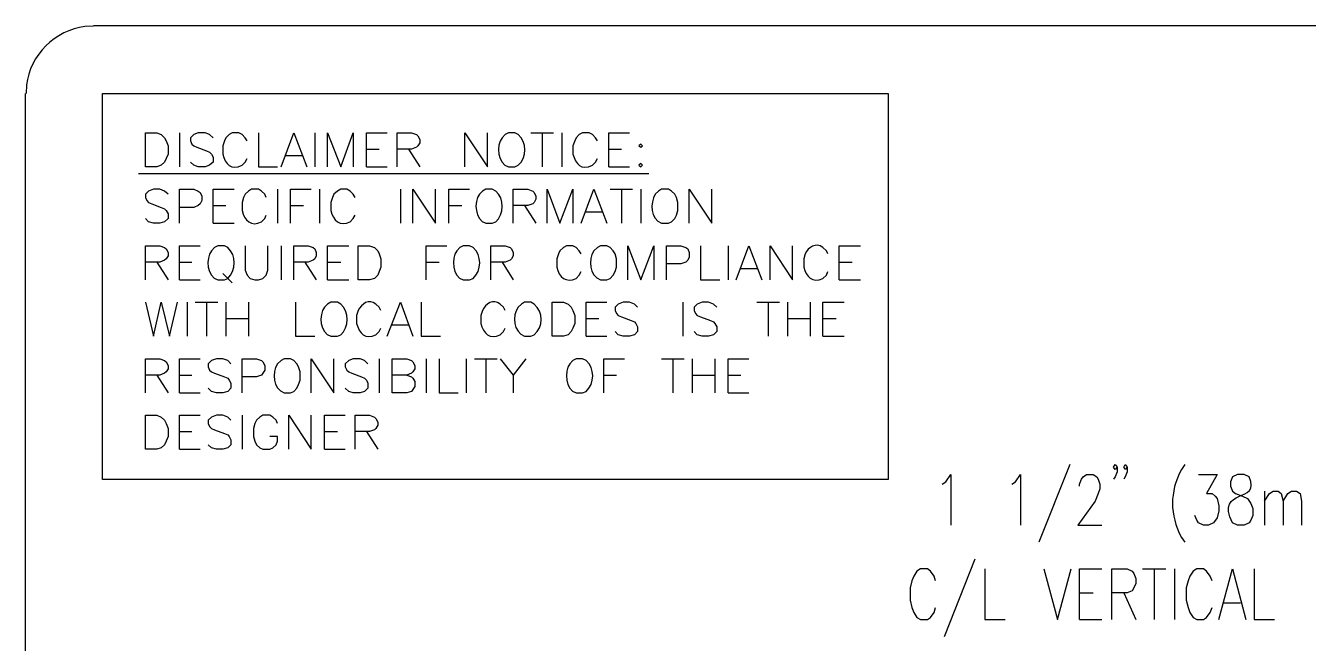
# Model space of a CAD drawing. Header units: millimetres. Extents: x 14 to 201, y 16 to 268.
# Drawn here: x 13.8 to 73.9, y 238.8 to 267.7 of the extents above; entities that cross this region are included whole.
import ezdxf

# ---------------------------------------------------------------- set-up
doc = ezdxf.new("R2010")
doc.units = ezdxf.units.MM
doc.layers.get('0').update_dxf_attribs({"linetype": 'CONTINUOUS'})

msp = doc.modelspace()

# ---------------------------------------------------------------- linework, layer by layer
at = {"color": 0}
for p, q in [((17.0174, 267.695), (16.6164, 267.674)), ((17.0174, 267.716), (198.121, 267.716)), ((13.8851, 264.943), (13.8644, 264.541)), ((13.8424, 55.4136), (13.8424, 264.541)), ((17.4418, 264.541), (54.2286, 264.541)), ((17.4418, 246.465), (17.4418, 264.541)), ((54.2286, 264.541), (54.2286, 246.465)), ((19.4524, 261.112), (19.4524, 262.699)), ((19.4524, 262.699), (19.9815, 262.699)), ((19.9815, 262.699), (20.1924, 262.616)), ((20.1924, 262.616), (20.3412, 262.467)), ((21.0399, 262.699), (21.0399, 261.112)), ((21.7165, 262.616), (21.569, 262.467)), ((21.9287, 262.699), (21.7165, 262.616)), ((22.2457, 262.699), (21.9287, 262.699)), ((22.4579, 262.616), (22.2457, 262.699)), ((22.6274, 262.467), (22.4579, 262.616)), ((23.3674, 262.616), (23.2199, 262.467)), ((23.5162, 262.699), (23.3674, 262.616)), ((23.8332, 262.699), (23.5162, 262.699)), ((23.982, 262.616), (23.8332, 262.699)), ((24.1294, 262.467), (23.982, 262.616)), ((24.744, 262.699), (24.744, 261.112)), ((25.8024, 261.112), (26.3949, 262.699)), ((26.3949, 262.699), (27.0082, 261.112)), ((27.3899, 262.699), (27.3899, 261.112)), ((27.9824, 261.112), (27.9824, 262.699)), ((27.9824, 262.699), (28.5957, 261.112)), ((28.5957, 261.112), (29.1882, 262.699)), ((29.1882, 262.699), (29.1882, 261.112)), ((29.8028, 261.112), (29.8028, 262.699)), ((29.8028, 262.699), (30.7757, 262.699)), ((31.2415, 261.112), (31.2415, 262.699)), ((31.2415, 262.699), (31.9195, 262.699)), ((31.9195, 262.699), (32.1524, 262.616)), ((32.1524, 262.616), (32.2158, 262.551)), ((32.2158, 262.551), (32.2998, 262.383)), ((34.4165, 261.112), (34.4165, 262.699)), ((34.4165, 262.699), (35.475, 261.112)), ((35.475, 261.112), (35.475, 262.699)), ((36.3001, 262.616), (36.1527, 262.467)), ((36.449, 262.699), (36.3001, 262.616)), ((36.7453, 262.699), (36.449, 262.699)), ((36.915, 262.616), (36.7453, 262.699)), ((37.5073, 262.699), (38.5657, 262.699)), ((38.0365, 262.699), (38.0365, 261.112)), ((38.946, 262.699), (38.946, 261.112)), ((39.7715, 262.616), (39.624, 262.467)), ((39.9203, 262.699), (39.7715, 262.616)), ((40.2375, 262.699), (39.9203, 262.699)), ((40.386, 262.616), (40.2375, 262.699)), ((40.5335, 262.467), (40.386, 262.616)), ((41.1484, 261.112), (41.1484, 262.699)), ((41.1484, 262.699), (42.121, 262.699)), ((20.3412, 262.467), (20.4253, 262.318)), ((20.4253, 262.318), (20.5107, 262.086)), ((20.5107, 262.086), (20.5107, 261.705)), ((21.569, 262.467), (21.569, 262.318)), ((21.569, 262.318), (21.6324, 262.17)), ((21.6324, 262.17), (21.7165, 262.086)), ((21.7165, 262.086), (21.8653, 262.021)), ((21.8653, 262.021), (22.3091, 261.854)), ((23.1565, 262.318), (23.0711, 262.086)), ((23.0711, 262.086), (23.0711, 261.705)), ((23.2199, 262.467), (23.1565, 262.318)), ((24.2149, 262.318), (24.1294, 262.467)), ((29.8028, 261.938), (30.3954, 261.938)), ((31.9195, 261.938), (31.2415, 261.938)), ((31.7707, 261.938), (32.2998, 261.112)), ((32.1524, 262.021), (31.9195, 261.938)), ((32.2158, 262.086), (32.1524, 262.021)), ((32.2998, 262.234), (32.2158, 262.086)), ((32.2998, 262.383), (32.2998, 262.234)), ((39.5609, 262.318), (39.4751, 262.086)), ((39.4751, 262.086), (39.4751, 261.705)), ((39.624, 262.467), (39.5609, 262.318)), ((40.6192, 262.318), (40.5335, 262.467)), ((41.1484, 261.938), (41.7407, 261.938)), ((42.6501, 262.17), (42.5662, 262.086)), ((42.5662, 262.086), (42.6501, 262.021)), ((42.7359, 262.086), (42.6501, 262.17)), ((42.6501, 262.021), (42.7359, 262.086)), ((20.3412, 261.324), (20.1924, 261.176)), ((20.4253, 261.492), (20.3412, 261.324)), ((20.5107, 261.705), (20.4253, 261.492)), ((21.7165, 261.176), (21.569, 261.324)), ((22.3091, 261.854), (22.4579, 261.789)), ((22.4579, 261.789), (22.5419, 261.705)), ((22.6274, 261.324), (22.4579, 261.176)), ((22.5419, 261.705), (22.6274, 261.557)), ((22.6274, 261.557), (22.6274, 261.324)), ((23.982, 261.176), (24.1294, 261.324)), ((24.1294, 261.324), (24.2149, 261.492)), ((26.0132, 261.641), (26.7753, 261.641)), ((40.386, 261.176), (40.5335, 261.324)), ((40.5335, 261.324), (40.6192, 261.492)), ((19.1341, 260.795), (43.0318, 260.795)), ((19.9815, 261.112), (19.4524, 261.112)), ((20.1924, 261.176), (19.9815, 261.112)), ((21.9287, 261.112), (21.7165, 261.176)), ((22.2457, 261.112), (21.9287, 261.112)), ((22.4579, 261.176), (22.2457, 261.112)), ((24.744, 261.112), (25.6329, 261.112)), ((29.8028, 261.112), (30.7757, 261.112)), ((36.449, 261.112), (36.7453, 261.112)), ((36.7453, 261.112), (36.915, 261.176)), ((41.1484, 261.112), (42.121, 261.112)), ((42.6501, 261.259), (42.5662, 261.176)), ((42.5662, 261.176), (42.6501, 261.112)), ((42.7359, 261.176), (42.6501, 261.259)), ((42.6501, 261.112), (42.7359, 261.176)), ((19.5998, 259.97), (19.4524, 259.821)), ((19.4524, 259.821), (19.4524, 259.672)), ((19.4524, 259.672), (19.5158, 259.524)), ((19.5158, 259.524), (19.5998, 259.441)), ((19.8327, 260.054), (19.5998, 259.97)), ((20.129, 260.054), (19.8327, 260.054)), ((20.3412, 259.97), (20.129, 260.054)), ((20.5107, 259.821), (20.3412, 259.97)), ((21.0399, 258.466), (21.0399, 260.054)), ((21.0399, 260.054), (21.7165, 260.054)), ((21.7165, 260.054), (21.9287, 259.97)), ((21.9287, 259.97), (22.0128, 259.905)), ((22.0128, 259.905), (22.0982, 259.737)), ((22.0982, 259.524), (22.0128, 259.376)), ((22.0982, 259.737), (22.0982, 259.524)), ((22.6274, 258.466), (22.6274, 260.054)), ((22.6274, 260.054), (23.6003, 260.054)), ((24.0454, 259.672), (23.982, 259.441)), ((24.1294, 259.821), (24.0454, 259.672)), ((24.2783, 259.97), (24.1294, 259.821)), ((24.4257, 260.054), (24.2783, 259.97)), ((24.744, 260.054), (24.4257, 260.054)), ((24.8915, 259.97), (24.744, 260.054)), ((25.0403, 259.821), (24.8915, 259.97)), ((25.1037, 259.672), (25.0403, 259.821)), ((25.6329, 260.054), (25.6329, 258.466)), ((26.2461, 258.466), (26.2461, 260.054)), ((26.2461, 260.054), (27.2204, 260.054)), ((27.6007, 260.054), (27.6007, 258.466)), ((28.2153, 259.672), (28.1299, 259.441)), ((28.2787, 259.821), (28.2153, 259.672)), ((28.4482, 259.97), (28.2787, 259.821)), ((28.5957, 260.054), (28.4482, 259.97)), ((28.8919, 260.054), (28.5957, 260.054)), ((29.0408, 259.97), (28.8919, 260.054)), ((29.1882, 259.821), (29.0408, 259.97)), ((29.2737, 259.672), (29.1882, 259.821)), ((31.3903, 260.054), (31.3903, 258.466)), ((31.9829, 258.466), (31.9829, 260.054)), ((31.9829, 260.054), (33.0412, 258.466)), ((33.0412, 258.466), (33.0412, 260.054)), ((33.6544, 258.466), (33.6544, 260.054)), ((33.6544, 260.054), (34.6287, 260.054)), ((35.2419, 259.97), (35.0945, 259.821)), ((35.3907, 260.054), (35.2419, 259.97)), ((35.687, 260.054), (35.3907, 260.054)), ((35.8567, 259.97), (35.687, 260.054)), ((36.6818, 258.466), (36.6818, 260.054)), ((36.6818, 260.054), (37.3585, 260.054)), ((37.3585, 260.054), (37.5916, 259.97)), ((37.5916, 259.97), (37.6548, 259.905)), ((37.6548, 259.905), (37.7402, 259.737)), ((37.7402, 259.588), (37.6548, 259.441)), ((37.7402, 259.737), (37.7402, 259.588)), ((38.2693, 258.466), (38.2693, 260.054)), ((38.2693, 260.054), (38.862, 258.466)), ((38.862, 258.466), (39.4751, 260.054)), ((39.4751, 260.054), (39.4751, 258.466)), ((39.8568, 258.466), (40.4495, 260.054)), ((40.4495, 260.054), (41.0626, 258.466)), ((41.2115, 260.054), (42.2698, 260.054)), ((41.7407, 260.054), (41.7407, 258.466)), ((42.6501, 260.054), (42.6501, 258.466)), ((43.4756, 259.97), (43.3282, 259.821)), ((43.6245, 260.054), (43.4756, 259.97)), ((43.9416, 260.054), (43.6245, 260.054)), ((44.0902, 259.97), (43.9416, 260.054)), ((44.2376, 259.821), (44.0902, 259.97)), ((44.3234, 259.672), (44.2376, 259.821)), ((44.3865, 259.441), (44.3234, 259.672)), ((44.9157, 258.466), (44.9157, 260.054)), ((44.9157, 260.054), (45.974, 258.466)), ((45.974, 258.466), (45.974, 260.054)), ((19.5998, 259.441), (19.7487, 259.376)), ((19.7487, 259.376), (20.1924, 259.208)), ((20.1924, 259.208), (20.3412, 259.143)), ((20.3412, 259.143), (20.4253, 259.059)), ((20.4253, 259.059), (20.5107, 258.911)), ((20.5107, 258.911), (20.5107, 258.679)), ((21.7165, 259.208), (21.0399, 259.208)), ((21.9287, 259.292), (21.7165, 259.208)), ((22.0128, 259.376), (21.9287, 259.292)), ((22.6274, 259.292), (23.2199, 259.292)), ((23.982, 259.441), (23.982, 259.059)), ((26.2461, 259.292), (26.8607, 259.292)), ((28.1299, 259.441), (28.1299, 259.059)), ((33.6544, 259.292), (34.269, 259.292)), ((37.3585, 259.292), (36.6818, 259.292)), ((37.211, 259.292), (37.7402, 258.466)), ((37.5916, 259.376), (37.3585, 259.292)), ((37.6548, 259.441), (37.5916, 259.376)), ((40.09, 258.995), (40.8298, 258.995)), ((44.3234, 258.846), (44.3865, 259.059)), ((44.3865, 259.059), (44.3865, 259.441)), ((19.5998, 258.53), (19.4524, 258.679)), ((19.8327, 258.466), (19.5998, 258.53)), ((20.129, 258.466), (19.8327, 258.466)), ((20.3412, 258.53), (20.129, 258.466)), ((20.5107, 258.679), (20.3412, 258.53)), ((22.6274, 258.466), (23.6003, 258.466)), ((24.8915, 258.53), (25.0403, 258.679)), ((25.0403, 258.679), (25.1037, 258.846)), ((29.0408, 258.53), (29.1882, 258.679)), ((29.1882, 258.679), (29.2737, 258.846)), ((35.3907, 258.466), (35.687, 258.466)), ((35.687, 258.466), (35.8567, 258.53)), ((43.6245, 258.466), (43.9416, 258.466)), ((43.9416, 258.466), (44.0902, 258.53)), ((44.0902, 258.53), (44.2376, 258.679)), ((44.2376, 258.679), (44.3234, 258.846)), ((19.4524, 255.82), (19.4524, 257.408)), ((19.4524, 257.408), (20.129, 257.408)), ((20.129, 257.408), (20.3412, 257.324)), ((20.3412, 257.324), (20.4253, 257.259)), ((20.4253, 257.259), (20.5107, 257.091)), ((21.0399, 255.82), (21.0399, 257.408)), ((21.0399, 257.408), (22.0128, 257.408)), ((22.6908, 257.324), (22.5419, 257.175)), ((22.8382, 257.408), (22.6908, 257.324)), ((23.1565, 257.408), (22.8382, 257.408)), ((23.304, 257.324), (23.1565, 257.408)), ((24.1294, 257.408), (24.1294, 256.266)), ((25.1878, 256.266), (25.1878, 257.408)), ((25.8024, 257.408), (25.8024, 255.82)), ((26.3949, 255.82), (26.3949, 257.408)), ((26.3949, 257.408), (27.0716, 257.408)), ((27.0716, 257.408), (27.3044, 257.324)), ((27.3044, 257.324), (27.3899, 257.259)), ((27.3899, 257.259), (27.4533, 257.091)), ((27.9824, 255.82), (27.9824, 257.408)), ((27.9824, 257.408), (28.9774, 257.408)), ((29.4211, 255.82), (29.4211, 257.408)), ((29.4211, 257.408), (29.9503, 257.408)), ((29.9503, 257.408), (30.1832, 257.324)), ((30.1832, 257.324), (30.332, 257.175)), ((30.332, 257.175), (30.3954, 257.026)), ((32.5961, 255.82), (32.5961, 257.408)), ((32.5961, 257.408), (33.5704, 257.408)), ((34.1836, 257.324), (34.0362, 257.175)), ((34.3324, 257.408), (34.1836, 257.324)), ((34.6287, 257.408), (34.3324, 257.408)), ((34.7982, 257.324), (34.6287, 257.408)), ((35.6235, 255.82), (35.6235, 257.408)), ((35.6235, 257.408), (36.3001, 257.408)), ((36.3001, 257.408), (36.5333, 257.324)), ((36.5333, 257.324), (36.5965, 257.259)), ((36.5965, 257.259), (36.6818, 257.091)), ((38.862, 257.175), (38.7985, 257.026)), ((39.0317, 257.324), (38.862, 257.175)), ((39.1791, 257.408), (39.0317, 257.324)), ((39.4751, 257.408), (39.1791, 257.408)), ((39.624, 257.324), (39.4751, 257.408)), ((39.7715, 257.175), (39.624, 257.324)), ((39.8568, 257.026), (39.7715, 257.175)), ((40.6192, 257.324), (40.4495, 257.175)), ((40.7666, 257.408), (40.6192, 257.324)), ((41.0626, 257.408), (40.7666, 257.408)), ((41.2115, 257.324), (41.0626, 257.408)), ((41.359, 257.175), (41.2115, 257.324)), ((41.4443, 257.026), (41.359, 257.175)), ((42.037, 255.82), (42.037, 257.408)), ((42.037, 257.408), (42.6501, 255.82)), ((42.6501, 255.82), (43.265, 257.408)), ((43.265, 257.408), (43.265, 255.82)), ((43.8573, 255.82), (43.8573, 257.408)), ((43.8573, 257.408), (44.534, 257.408)), ((44.534, 257.408), (44.7668, 257.324)), ((44.7668, 257.324), (44.8525, 257.259)), ((44.8525, 257.259), (44.9157, 257.091)), ((45.4448, 257.408), (45.4448, 255.82)), ((46.736, 257.408), (46.736, 255.82)), ((47.1166, 255.82), (47.709, 257.408)), ((47.709, 257.408), (48.3235, 255.82)), ((48.7041, 255.82), (48.7041, 257.408)), ((48.7041, 257.408), (49.7625, 255.82)), ((49.7625, 255.82), (49.7625, 257.408)), ((51.35, 257.175), (51.1803, 257.324)), ((51.4131, 257.026), (51.35, 257.175)), ((51.9423, 255.82), (51.9423, 257.408)), ((51.9423, 257.408), (52.9375, 257.408)), ((20.129, 256.646), (19.4524, 256.646)), ((19.9815, 256.646), (20.5107, 255.82)), ((20.3412, 256.73), (20.129, 256.646)), ((20.4253, 256.795), (20.3412, 256.73)), ((20.5107, 256.942), (20.4253, 256.795)), ((20.5107, 257.091), (20.5107, 256.942)), ((21.0399, 256.646), (21.6324, 256.646)), ((27.0716, 256.646), (26.3949, 256.646)), ((26.9241, 256.646), (27.4533, 255.82)), ((27.3044, 256.73), (27.0716, 256.646)), ((27.3899, 256.795), (27.3044, 256.73)), ((27.4533, 256.942), (27.3899, 256.795)), ((27.4533, 257.091), (27.4533, 256.942)), ((27.9824, 256.646), (28.5957, 256.646)), ((30.3954, 257.026), (30.4794, 256.795)), ((30.4794, 256.795), (30.4794, 256.413)), ((32.5961, 256.646), (33.2107, 256.646)), ((36.3001, 256.646), (35.6235, 256.646)), ((36.1527, 256.646), (36.6818, 255.82)), ((36.5333, 256.73), (36.3001, 256.646)), ((36.5965, 256.795), (36.5333, 256.73)), ((36.6818, 256.942), (36.5965, 256.795)), ((36.6818, 257.091), (36.6818, 256.942)), ((38.7985, 257.026), (38.7131, 256.795)), ((38.7131, 256.795), (38.7131, 256.413)), ((41.5078, 256.795), (41.4443, 257.026)), ((41.5078, 256.413), (41.5078, 256.795)), ((44.534, 256.562), (43.8573, 256.562)), ((44.7668, 256.646), (44.534, 256.562)), ((44.8525, 256.73), (44.7668, 256.646)), ((44.9157, 256.879), (44.8525, 256.73)), ((44.9157, 257.091), (44.9157, 256.879)), ((50.3548, 257.026), (50.2916, 256.795)), ((50.2916, 256.795), (50.2916, 256.413)), ((51.9423, 256.646), (52.5568, 256.646)), ((23.0711, 256.117), (23.5162, 255.671)), ((24.1294, 256.266), (24.2149, 256.033)), ((24.2149, 256.033), (24.3623, 255.884)), ((24.9549, 255.884), (25.1037, 256.033)), ((25.1037, 256.033), (25.1878, 256.266)), ((30.332, 256.033), (30.1832, 255.884)), ((30.3954, 256.201), (30.332, 256.033)), ((30.4794, 256.413), (30.3954, 256.201)), ((39.624, 255.884), (39.7715, 256.033)), ((39.7715, 256.033), (39.8568, 256.201)), ((41.2115, 255.884), (41.359, 256.033)), ((41.359, 256.033), (41.4443, 256.201)), ((41.4443, 256.201), (41.5078, 256.413)), ((47.3287, 256.349), (48.0907, 256.349)), ((51.1803, 255.884), (51.35, 256.033)), ((51.35, 256.033), (51.4131, 256.201)), ((21.0399, 255.82), (22.0128, 255.82)), ((22.8382, 255.82), (23.1565, 255.82)), ((23.1565, 255.82), (23.304, 255.884)), ((24.3623, 255.884), (24.5746, 255.82)), ((24.5746, 255.82), (24.744, 255.82)), ((24.744, 255.82), (24.9549, 255.884)), ((27.9824, 255.82), (28.9774, 255.82)), ((29.9503, 255.82), (29.4211, 255.82)), ((30.1832, 255.884), (29.9503, 255.82)), ((34.3324, 255.82), (34.6287, 255.82)), ((34.6287, 255.82), (34.7982, 255.884)), ((40.7666, 255.82), (41.0626, 255.82)), ((41.0626, 255.82), (41.2115, 255.884)), ((45.4448, 255.82), (46.3543, 255.82)), ((51.9423, 255.82), (52.9375, 255.82)), ((19.4524, 254.762), (19.8327, 253.174)), ((19.8327, 253.174), (20.1924, 254.762)), ((20.1924, 254.762), (20.5741, 253.174)), ((20.5741, 253.174), (20.9544, 254.762)), ((21.3996, 254.762), (21.3996, 253.174)), ((21.7799, 254.762), (22.8382, 254.762)), ((22.3091, 254.762), (22.3091, 253.174)), ((23.2199, 254.762), (23.2199, 253.174)), ((24.2783, 254.762), (24.2783, 253.174)), ((26.479, 254.762), (26.479, 253.174)), ((28.1299, 254.762), (27.9824, 254.678)), ((28.4482, 254.762), (28.1299, 254.762)), ((28.5957, 254.678), (28.4482, 254.762)), ((30.7757, 253.174), (31.3903, 254.762)), ((31.3903, 254.762), (31.9829, 253.174)), ((32.3632, 254.762), (32.3632, 253.174)), ((37.211, 254.762), (37.0625, 254.678)), ((37.5073, 254.762), (37.211, 254.762)), ((37.6548, 254.678), (37.5073, 254.762)), ((38.5025, 253.174), (38.5025, 254.762)), ((38.5025, 254.762), (39.0317, 254.762)), ((39.0317, 254.762), (39.2423, 254.678)), ((40.09, 253.174), (40.09, 254.762)), ((40.09, 254.762), (41.0626, 254.762)), ((41.825, 254.762), (41.5918, 254.678)), ((42.121, 254.762), (41.825, 254.762)), ((42.3541, 254.678), (42.121, 254.762)), ((44.6193, 254.762), (44.6193, 253.174)), ((45.5291, 254.762), (45.296, 254.678)), ((45.8251, 254.762), (45.5291, 254.762)), ((46.0583, 254.678), (45.8251, 254.762)), ((48.0907, 254.762), (49.149, 254.762)), ((48.6198, 254.762), (48.6198, 253.174)), ((49.5293, 254.762), (49.5293, 253.174)), ((50.5876, 254.762), (50.5876, 253.174)), ((51.1803, 253.174), (51.1803, 254.762)), ((51.1803, 254.762), (52.1751, 254.762)), ((27.9824, 254.678), (27.8336, 254.529)), ((29.4211, 254.38), (29.3371, 254.149)), ((29.3371, 254.149), (29.3371, 253.767)), ((30.3954, 254.529), (30.2466, 254.678)), ((30.4794, 254.38), (30.3954, 254.529)), ((35.2419, 254.38), (35.1579, 254.149)), ((35.1579, 254.149), (35.1579, 253.767)), ((36.2162, 254.529), (36.0673, 254.678)), ((36.3001, 254.38), (36.2162, 254.529)), ((37.0625, 254.678), (36.915, 254.529)), ((39.2423, 254.678), (39.3912, 254.529)), ((39.3912, 254.529), (39.4751, 254.38)), ((39.4751, 254.38), (39.5609, 254.149)), ((39.5609, 254.149), (39.5609, 253.767)), ((41.5918, 254.678), (41.4443, 254.529)), ((41.4443, 254.529), (41.4443, 254.38)), ((41.4443, 254.38), (41.5078, 254.233)), ((41.5078, 254.233), (41.5918, 254.149)), ((41.5918, 254.149), (41.7407, 254.084)), ((42.5027, 254.529), (42.3541, 254.678)), ((45.296, 254.678), (45.1485, 254.529)), ((45.1485, 254.529), (45.1485, 254.38)), ((45.1485, 254.38), (45.212, 254.233)), ((45.212, 254.233), (45.296, 254.149)), ((45.296, 254.149), (45.4448, 254.084)), ((46.2068, 254.529), (46.0583, 254.678)), ((23.2199, 254), (24.2783, 254)), ((30.3954, 253.387), (30.4794, 253.555)), ((31.0086, 253.704), (31.7707, 253.704)), ((36.2162, 253.387), (36.3001, 253.555)), ((39.4751, 253.555), (39.3912, 253.387)), ((39.5609, 253.767), (39.4751, 253.555)), ((40.09, 254), (40.6823, 254)), ((41.7407, 254.084), (42.2067, 253.916)), ((42.2067, 253.916), (42.3541, 253.851)), ((42.3541, 253.851), (42.4173, 253.767)), ((42.4173, 253.767), (42.5027, 253.62)), ((42.5027, 253.62), (42.5027, 253.387)), ((45.4448, 254.084), (45.9109, 253.916)), ((45.9109, 253.916), (46.0583, 253.851)), ((46.0583, 253.851), (46.1215, 253.767)), ((46.1215, 253.767), (46.2068, 253.62)), ((46.2068, 253.62), (46.2068, 253.387)), ((49.5293, 254), (50.5876, 254)), ((51.1803, 254), (51.7948, 254)), ((26.479, 253.174), (27.3899, 253.174)), ((28.1299, 253.174), (28.4482, 253.174)), ((28.4482, 253.174), (28.5957, 253.238)), ((30.2466, 253.238), (30.3954, 253.387)), ((32.3632, 253.174), (33.2741, 253.174)), ((36.0673, 253.238), (36.2162, 253.387)), ((37.211, 253.174), (37.5073, 253.174)), ((37.5073, 253.174), (37.6548, 253.238)), ((39.0317, 253.174), (38.5025, 253.174)), ((39.2423, 253.238), (39.0317, 253.174)), ((39.3912, 253.387), (39.2423, 253.238)), ((40.09, 253.174), (41.0626, 253.174)), ((41.5918, 253.238), (41.4443, 253.387)), ((41.825, 253.174), (41.5918, 253.238)), ((42.121, 253.174), (41.825, 253.174)), ((42.3541, 253.238), (42.121, 253.174)), ((42.5027, 253.387), (42.3541, 253.238)), ((45.296, 253.238), (45.1485, 253.387)), ((45.5291, 253.174), (45.296, 253.238)), ((45.8251, 253.174), (45.5291, 253.174)), ((46.0583, 253.238), (45.8251, 253.174)), ((46.2068, 253.387), (46.0583, 253.238)), ((51.1803, 253.174), (52.1751, 253.174)), ((19.4524, 250.529), (19.4524, 252.116)), ((19.4524, 252.116), (20.129, 252.116)), ((20.129, 252.116), (20.3412, 252.032)), ((20.3412, 252.032), (20.4253, 251.967)), ((20.4253, 251.967), (20.5107, 251.799)), ((20.5107, 251.799), (20.5107, 251.651)), ((21.0399, 250.529), (21.0399, 252.116)), ((21.0399, 252.116), (22.0128, 252.116)), ((22.5419, 252.032), (22.3945, 251.883)), ((22.3945, 251.883), (22.3945, 251.734)), ((22.3945, 251.734), (22.4579, 251.587)), ((22.7748, 252.116), (22.5419, 252.032)), ((23.0711, 252.116), (22.7748, 252.116)), ((23.304, 252.032), (23.0711, 252.116)), ((23.4528, 251.883), (23.304, 252.032)), ((23.982, 250.529), (23.982, 252.116)), ((23.982, 252.116), (24.6586, 252.116)), ((24.6586, 252.116), (24.8915, 252.032)), ((24.8915, 252.032), (24.9549, 251.967)), ((24.9549, 251.967), (25.0403, 251.799)), ((25.0403, 251.799), (25.0403, 251.587)), ((25.8024, 252.032), (25.6329, 251.883)), ((25.9498, 252.116), (25.8024, 252.032)), ((26.2461, 252.116), (25.9498, 252.116)), ((26.3949, 252.032), (26.2461, 252.116)), ((26.5424, 251.883), (26.3949, 252.032)), ((26.6278, 251.734), (26.5424, 251.883)), ((26.6912, 251.503), (26.6278, 251.734)), ((27.2204, 250.529), (27.2204, 252.116)), ((27.2204, 252.116), (28.2787, 250.529)), ((28.2787, 250.529), (28.2787, 252.116)), ((28.9774, 252.032), (28.8079, 251.883)), ((28.8079, 251.883), (28.8079, 251.734)), ((28.8079, 251.734), (28.8919, 251.587)), ((29.1882, 252.116), (28.9774, 252.032)), ((29.5065, 252.116), (29.1882, 252.116)), ((29.7174, 252.032), (29.5065, 252.116)), ((29.8662, 251.883), (29.7174, 252.032)), ((30.3954, 252.116), (30.3954, 250.529)), ((31.0086, 250.529), (31.0086, 252.116)), ((31.0086, 252.116), (31.6866, 252.116)), ((31.6866, 252.116), (31.9195, 252.032)), ((31.9195, 252.032), (31.9829, 251.967)), ((31.9829, 251.967), (32.0669, 251.799)), ((32.0669, 251.799), (32.0669, 251.651)), ((32.5961, 252.116), (32.5961, 250.529)), ((33.2107, 252.116), (33.2107, 250.529)), ((34.4799, 252.116), (34.4799, 250.529)), ((34.8616, 252.116), (35.9198, 252.116)), ((35.3907, 252.116), (35.3907, 250.529)), ((36.0673, 252.116), (36.6818, 251.354)), ((37.2745, 252.116), (36.6818, 251.354)), ((39.4751, 252.032), (39.3277, 251.883)), ((39.624, 252.116), (39.4751, 252.032)), ((39.9203, 252.116), (39.624, 252.116)), ((40.09, 252.032), (39.9203, 252.116)), ((40.9152, 250.529), (40.9152, 252.116)), ((40.9152, 252.116), (41.8881, 252.116)), ((43.6245, 252.116), (44.6828, 252.116)), ((44.1537, 252.116), (44.1537, 250.529)), ((45.0631, 252.116), (45.0631, 250.529)), ((46.1215, 252.116), (46.1215, 250.529)), ((46.736, 250.529), (46.736, 252.116)), ((46.736, 252.116), (47.709, 252.116)), ((20.129, 251.354), (19.4524, 251.354)), ((19.9815, 251.354), (20.5107, 250.529)), ((20.3412, 251.438), (20.129, 251.354)), ((20.4253, 251.503), (20.3412, 251.438)), ((20.5107, 251.651), (20.4253, 251.503)), ((21.0399, 251.354), (21.6324, 251.354)), ((22.4579, 251.587), (22.5419, 251.503)), ((22.5419, 251.503), (22.6908, 251.438)), ((22.6908, 251.438), (23.1565, 251.27)), ((23.1565, 251.27), (23.304, 251.205)), ((23.304, 251.205), (23.3674, 251.121)), ((23.3674, 251.121), (23.4528, 250.974)), ((24.6586, 251.27), (23.982, 251.27)), ((24.8915, 251.354), (24.6586, 251.27)), ((24.9549, 251.438), (24.8915, 251.354)), ((25.0403, 251.587), (24.9549, 251.438)), ((26.6278, 250.909), (26.6912, 251.121)), ((26.6912, 251.121), (26.6912, 251.503)), ((28.8919, 251.587), (28.9774, 251.503)), ((28.9774, 251.503), (29.1248, 251.438)), ((29.1248, 251.438), (29.5699, 251.27)), ((29.5699, 251.27), (29.7174, 251.205)), ((29.7174, 251.205), (29.8028, 251.121)), ((29.8028, 251.121), (29.8662, 250.974)), ((31.6866, 251.354), (31.0086, 251.354)), ((31.9195, 251.438), (31.6866, 251.354)), ((31.6866, 251.354), (31.9195, 251.27)), ((31.9829, 251.503), (31.9195, 251.438)), ((31.9195, 251.27), (31.9829, 251.205)), ((32.0669, 251.651), (31.9829, 251.503)), ((31.9829, 251.205), (32.0669, 251.058)), ((36.6818, 251.354), (36.6818, 250.529)), ((40.9152, 251.354), (41.5078, 251.354)), ((45.0631, 251.354), (46.1215, 251.354)), ((46.736, 251.354), (47.3287, 251.354)), ((21.0399, 250.529), (22.0128, 250.529)), ((22.5419, 250.592), (22.3945, 250.741)), ((22.7748, 250.529), (22.5419, 250.592)), ((23.0711, 250.529), (22.7748, 250.529)), ((23.304, 250.592), (23.0711, 250.529)), ((23.4528, 250.741), (23.304, 250.592)), ((23.4528, 250.974), (23.4528, 250.741)), ((25.9498, 250.529), (26.2461, 250.529)), ((26.2461, 250.529), (26.3949, 250.592)), ((26.3949, 250.592), (26.5424, 250.741)), ((26.5424, 250.741), (26.6278, 250.909)), ((28.9774, 250.592), (28.8079, 250.741)), ((29.1882, 250.529), (28.9774, 250.592)), ((29.5065, 250.529), (29.1882, 250.529)), ((29.7174, 250.592), (29.5065, 250.529)), ((29.8662, 250.741), (29.7174, 250.592)), ((29.8662, 250.974), (29.8662, 250.741)), ((31.6866, 250.529), (31.0086, 250.529)), ((31.9195, 250.592), (31.6866, 250.529)), ((31.9829, 250.676), (31.9195, 250.592)), ((32.0669, 250.825), (31.9829, 250.676)), ((32.0669, 251.058), (32.0669, 250.825)), ((33.2107, 250.529), (34.0996, 250.529)), ((39.624, 250.529), (39.9203, 250.529)), ((39.9203, 250.529), (40.09, 250.592)), ((46.736, 250.529), (47.709, 250.529)), ((19.4524, 247.883), (19.4524, 249.47)), ((19.4524, 249.47), (19.9815, 249.47)), ((19.9815, 249.47), (20.1924, 249.386)), ((20.1924, 249.386), (20.3412, 249.238)), ((21.0399, 247.883), (21.0399, 249.47)), ((21.0399, 249.47), (22.0128, 249.47)), ((22.5419, 249.386), (22.3945, 249.238)), ((22.7748, 249.47), (22.5419, 249.386)), ((23.0711, 249.47), (22.7748, 249.47)), ((23.304, 249.386), (23.0711, 249.47)), ((23.4528, 249.238), (23.304, 249.386)), ((23.982, 249.47), (23.982, 247.883)), ((24.8074, 249.386), (24.6586, 249.238)), ((24.9549, 249.47), (24.8074, 249.386)), ((25.2732, 249.47), (24.9549, 249.47)), ((25.4207, 249.386), (25.2732, 249.47)), ((25.5695, 249.238), (25.4207, 249.386)), ((26.1621, 247.883), (26.1621, 249.47)), ((26.1621, 249.47), (27.2204, 247.883)), ((27.2204, 247.883), (27.2204, 249.47)), ((27.8336, 247.883), (27.8336, 249.47)), ((27.8336, 249.47), (28.8079, 249.47)), ((29.2737, 247.883), (29.2737, 249.47)), ((29.2737, 249.47), (29.9503, 249.47)), ((29.9503, 249.47), (30.1832, 249.386)), ((30.1832, 249.386), (30.2466, 249.321)), ((30.2466, 249.321), (30.332, 249.154)), ((20.3412, 249.238), (20.4253, 249.089)), ((20.4253, 249.089), (20.5107, 248.857)), ((20.5107, 248.857), (20.5107, 248.476)), ((21.0399, 248.708), (21.6324, 248.708)), ((22.3945, 249.238), (22.3945, 249.089)), ((22.3945, 249.089), (22.4579, 248.941)), ((22.4579, 248.941), (22.5419, 248.857)), ((22.5419, 248.857), (22.6908, 248.792)), ((22.6908, 248.792), (23.1565, 248.624)), ((24.5746, 249.089), (24.5112, 248.857)), ((24.5112, 248.857), (24.5112, 248.476)), ((24.6586, 249.238), (24.5746, 249.089)), ((25.6329, 249.089), (25.5695, 249.238)), ((27.8336, 248.708), (28.4482, 248.708)), ((29.9503, 248.708), (29.2737, 248.708)), ((29.8028, 248.708), (30.332, 247.883)), ((30.1832, 248.792), (29.9503, 248.708)), ((30.2466, 248.857), (30.1832, 248.792)), ((30.332, 249.005), (30.2466, 248.857)), ((30.332, 249.154), (30.332, 249.005)), ((20.4253, 248.263), (20.3412, 248.095)), ((20.5107, 248.476), (20.4253, 248.263)), ((23.1565, 248.624), (23.304, 248.559)), ((23.304, 248.559), (23.3674, 248.476)), ((23.3674, 248.476), (23.4528, 248.328)), ((23.4528, 248.328), (23.4528, 248.095)), ((24.5112, 248.476), (24.5746, 248.263)), ((24.5746, 248.263), (24.6586, 248.095)), ((25.6329, 248.476), (25.2732, 248.476)), ((25.5695, 248.095), (25.6329, 248.263)), ((25.6329, 248.263), (25.6329, 248.476)), ((19.9815, 247.883), (19.4524, 247.883)), ((20.1924, 247.946), (19.9815, 247.883)), ((20.3412, 248.095), (20.1924, 247.946)), ((21.0399, 247.883), (22.0128, 247.883)), ((22.5419, 247.946), (22.3945, 248.095)), ((22.7748, 247.883), (22.5419, 247.946)), ((23.0711, 247.883), (22.7748, 247.883)), ((23.304, 247.946), (23.0711, 247.883)), ((23.4528, 248.095), (23.304, 247.946)), ((24.6586, 248.095), (24.8074, 247.946)), ((24.8074, 247.946), (24.9549, 247.883)), ((24.9549, 247.883), (25.2732, 247.883)), ((25.2732, 247.883), (25.4207, 247.946)), ((25.4207, 247.946), (25.5695, 248.095)), ((27.8336, 247.883), (28.8079, 247.883)), ((62.738, 247.164), (61.2994, 243.523)), ((64.7912, 247.037), (64.8751, 247.164)), ((64.8751, 246.931), (64.7912, 247.037)), ((64.8751, 247.164), (64.9609, 247.037)), ((64.9609, 247.037), (64.8751, 246.931)), ((64.9609, 247.037), (64.9609, 246.824)), ((65.2776, 247.037), (65.3411, 247.164)), ((65.3411, 246.931), (65.2776, 247.037)), ((65.3411, 247.164), (65.4265, 247.037)), ((65.4265, 247.037), (65.3411, 246.931)), ((65.4265, 247.037), (65.4265, 246.824)), ((68.1359, 247.164), (67.9662, 246.931)), ((54.2286, 246.465), (17.4418, 246.465)), ((56.7697, 246.253), (56.9376, 246.359)), ((56.9376, 246.359), (57.1708, 246.698)), ((57.1708, 246.698), (57.1708, 244.326)), ((60.0287, 246.253), (60.1984, 246.359)), ((60.1984, 246.359), (60.4312, 246.698)), ((60.4312, 246.698), (60.4312, 244.326)), ((63.2037, 246.253), (63.2876, 246.485)), ((63.2876, 246.485), (63.3734, 246.592)), ((63.3734, 246.592), (63.5208, 246.698)), ((63.5208, 246.698), (63.839, 246.698)), ((63.839, 246.698), (64.0084, 246.592)), ((64.0084, 246.592), (64.0719, 246.485)), ((64.0719, 246.485), (64.1558, 246.253)), ((64.8751, 246.592), (64.7912, 246.485)), ((64.9609, 246.824), (64.8751, 246.592)), ((65.3411, 246.592), (65.2776, 246.485)), ((65.4265, 246.824), (65.3411, 246.592)), ((68.7709, 246.698), (69.6376, 246.698)), ((69.6376, 246.698), (69.1515, 245.809)), ((70.3584, 246.592), (70.273, 246.359)), ((70.273, 246.359), (70.273, 246.146)), ((70.5915, 246.698), (70.3584, 246.592)), ((70.9083, 246.698), (70.5915, 246.698)), ((71.1412, 246.592), (70.9083, 246.698)), ((63.2037, 246.146), (63.2037, 246.253)), ((64.0719, 245.809), (63.923, 245.449)), ((64.1558, 246.02), (64.0719, 245.809)), ((64.1558, 246.253), (64.1558, 246.02)), ((69.1515, 245.809), (69.4048, 245.809)), ((69.4048, 245.809), (69.5537, 245.682)), ((70.273, 246.146), (70.3584, 245.914)), ((70.3584, 245.914), (70.5058, 245.809)), ((70.5058, 245.809), (70.8244, 245.682)), ((71.8605, 245.914), (71.8605, 244.326)), ((71.8605, 245.449), (72.0933, 245.809)), ((72.0933, 245.809), (72.263, 245.914)), ((72.263, 245.914), (72.4958, 245.914)), ((72.4958, 245.914), (72.6447, 245.809)), ((72.6447, 245.809), (72.7287, 245.449)), ((72.7287, 245.449), (72.9615, 245.809)), ((72.9615, 245.809), (73.1312, 245.914)), ((73.1312, 245.914), (73.364, 245.914)), ((73.364, 245.914), (73.5334, 245.809)), ((73.5334, 245.809), (73.5969, 245.449)), ((63.923, 245.449), (63.1197, 244.326)), ((69.5537, 245.682), (69.6376, 245.576)), ((69.6376, 245.576), (69.7234, 245.237)), ((69.7234, 245.237), (69.7234, 245.004)), ((70.8244, 245.682), (71.0572, 245.576)), ((71.0572, 245.576), (71.2251, 245.343)), ((71.2251, 245.343), (71.3109, 245.11)), ((71.3109, 245.11), (71.3109, 244.771)), ((72.7287, 245.449), (72.7287, 244.326)), ((73.5969, 245.449), (73.5969, 244.326)), ((68.6855, 244.559), (68.6015, 244.771)), ((68.7709, 244.432), (68.6855, 244.559)), ((69.6376, 244.665), (69.4697, 244.432)), ((69.7234, 245.004), (69.6376, 244.665)), ((71.2251, 244.559), (71.1412, 244.432)), ((71.3109, 244.771), (71.2251, 244.559)), ((63.1197, 244.326), (64.2415, 244.326)), ((69.004, 244.326), (68.7709, 244.432)), ((69.2369, 244.326), (69.004, 244.326)), ((69.4697, 244.432), (69.2369, 244.326)), ((70.5915, 244.326), (70.3584, 244.432)), ((70.9083, 244.326), (70.5915, 244.326)), ((71.1412, 244.432), (70.9083, 244.326)), ((67.9662, 243.756), (68.1359, 243.523)), ((58.2923, 242.739), (56.8537, 239.099)), ((55.5833, 242.168), (55.4359, 241.935)), ((55.7526, 242.274), (55.5833, 242.168)), ((56.0709, 242.274), (55.7526, 242.274)), ((56.2183, 242.168), (56.0709, 242.274)), ((56.388, 241.935), (56.2183, 242.168)), ((58.7583, 242.274), (58.7583, 239.903)), ((61.5322, 242.274), (62.1661, 239.903)), ((62.1661, 239.903), (62.8015, 242.274)), ((63.2037, 239.903), (63.2037, 242.274)), ((63.2037, 242.274), (64.2415, 242.274)), ((64.7072, 239.903), (64.7072, 242.274)), ((64.7072, 242.274), (65.4265, 242.274)), ((65.4265, 242.274), (65.6594, 242.168)), ((65.6594, 242.168), (65.7433, 242.062)), ((66.1458, 242.274), (67.2469, 242.274)), ((66.6958, 242.274), (66.6958, 239.903)), ((67.6494, 242.274), (67.6494, 239.903)), ((68.5161, 242.168), (68.3687, 241.935)), ((68.6855, 242.274), (68.5161, 242.168)), ((69.004, 242.274), (68.6855, 242.274)), ((69.1515, 242.168), (69.004, 242.274)), ((69.3208, 241.935), (69.1515, 242.168)), ((69.7234, 239.903), (70.3584, 242.274)), ((70.3584, 242.274), (70.9923, 239.903)), ((71.374, 242.274), (71.374, 239.903)), ((55.3501, 241.723), (55.2662, 241.384)), ((55.4359, 241.935), (55.3501, 241.723)), ((56.4515, 241.723), (56.388, 241.935)), ((65.7433, 242.062), (65.829, 241.829)), ((65.829, 241.596), (65.7433, 241.384)), ((65.829, 241.829), (65.829, 241.596)), ((68.2833, 241.723), (68.199, 241.384)), ((68.3687, 241.935), (68.2833, 241.723)), ((69.4048, 241.723), (69.3208, 241.935)), ((55.2662, 241.384), (55.2662, 240.814)), ((63.2037, 241.151), (63.839, 241.151)), ((65.4265, 241.151), (64.7072, 241.151)), ((65.2776, 241.151), (65.829, 239.903)), ((65.6594, 241.257), (65.4265, 241.151)), ((65.7433, 241.384), (65.6594, 241.257)), ((68.199, 241.384), (68.199, 240.814)), ((55.2662, 240.814), (55.3501, 240.474)), ((55.3501, 240.474), (55.4359, 240.242)), ((56.388, 240.242), (56.4515, 240.474)), ((68.199, 240.814), (68.2833, 240.474)), ((68.2833, 240.474), (68.3687, 240.242)), ((69.3208, 240.242), (69.4048, 240.474)), ((69.9562, 240.687), (70.739, 240.687)), ((55.4359, 240.242), (55.5833, 240.009)), ((55.5833, 240.009), (55.7526, 239.903)), ((55.7526, 239.903), (56.0709, 239.903)), ((56.0709, 239.903), (56.2183, 240.009)), ((56.2183, 240.009), (56.388, 240.242)), ((58.7583, 239.903), (59.7119, 239.903)), ((63.2037, 239.903), (64.2415, 239.903)), ((68.3687, 240.242), (68.5161, 240.009)), ((68.5161, 240.009), (68.6855, 239.903)), ((68.6855, 239.903), (69.004, 239.903)), ((69.004, 239.903), (69.1515, 240.009)), ((69.1515, 240.009), (69.3208, 240.242)), ((71.374, 239.903), (72.3265, 239.903))]:
    msp.add_line(p, q, dxfattribs=at)
for points in [[(16.6164, 267.674), (15.2342, 267.509), (14.0395, 266.331), (13.8851, 264.943)], [(36.915, 261.176), (37.32, 261.525), (37.3338, 262.267), (36.915, 262.616)], [(36.1527, 262.467), (35.8719, 262.112), (35.9488, 261.235), (36.449, 261.112)], [(23.0711, 261.705), (23.2006, 261.233), (23.4473, 260.933), (23.982, 261.176)], [(39.4751, 261.705), (39.6049, 261.233), (39.8515, 260.933), (40.386, 261.176)], [(35.0945, 259.821), (34.8134, 259.467), (34.8905, 258.589), (35.3907, 258.466)], [(35.8567, 258.53), (36.2617, 258.88), (36.2754, 259.621), (35.8567, 259.97)], [(43.3282, 259.821), (43.0678, 259.405), (43.1077, 258.655), (43.6245, 258.466)], [(23.982, 259.059), (24.0633, 258.59), (24.4147, 258.283), (24.8915, 258.53)], [(28.1299, 259.059), (28.247, 258.585), (28.5516, 258.295), (29.0408, 258.53)], [(22.5419, 257.175), (22.2622, 256.821), (22.338, 255.943), (22.8382, 255.82)], [(23.304, 255.884), (23.7091, 256.234), (23.7243, 256.975), (23.304, 257.324)], [(34.0362, 257.175), (33.755, 256.821), (33.8322, 255.943), (34.3324, 255.82)], [(34.7982, 255.884), (35.2034, 256.234), (35.2171, 256.975), (34.7982, 257.324)], [(40.4495, 257.175), (40.1849, 256.752), (40.2276, 255.997), (40.7666, 255.82)], [(51.1803, 257.324), (50.8593, 257.584), (50.4941, 257.343), (50.3548, 257.026)], [(38.7131, 256.413), (38.8303, 255.939), (39.135, 255.65), (39.624, 255.884)], [(50.2916, 256.413), (50.3714, 255.957), (50.7104, 255.639), (51.1803, 255.884)], [(30.2466, 254.678), (29.9255, 254.938), (29.5603, 254.697), (29.4211, 254.38)], [(36.0673, 254.678), (35.7463, 254.938), (35.3811, 254.697), (35.2419, 254.38)], [(27.8336, 254.529), (27.5539, 254.175), (27.6297, 253.297), (28.1299, 253.174)], [(28.5957, 253.238), (29.0008, 253.588), (29.0146, 254.33), (28.5957, 254.678)], [(36.915, 254.529), (36.5965, 254.123), (36.6945, 253.362), (37.211, 253.174)], [(37.6548, 253.238), (38.0919, 253.609), (38.1095, 254.306), (37.6548, 254.678)], [(29.3371, 253.767), (29.4694, 253.319), (29.745, 252.99), (30.2466, 253.238)], [(35.1579, 253.767), (35.2901, 253.319), (35.5656, 252.99), (36.0673, 253.238)], [(25.6329, 251.883), (25.3683, 251.46), (25.411, 250.705), (25.9498, 250.529)], [(39.3277, 251.883), (39.0469, 251.529), (39.1238, 250.651), (39.624, 250.529)], [(40.09, 250.592), (40.495, 250.942), (40.5088, 251.684), (40.09, 252.032)], [(67.9662, 246.931), (67.4081, 245.856), (67.419, 244.831), (67.9662, 243.756)], [(70.3584, 244.432), (69.5427, 246.134), (71.7296, 245.298), (71.1412, 246.592)]]:
    msp.add_open_spline(points, degree=3, dxfattribs=at)

doc.saveas('drawing.dxf')
